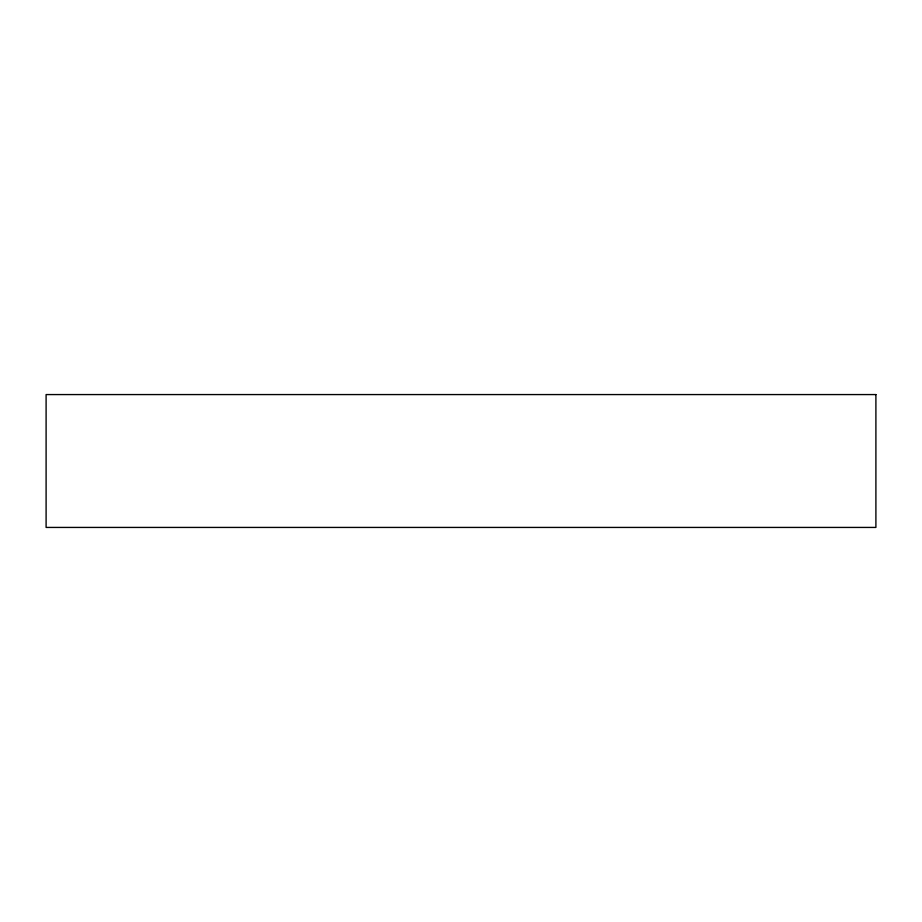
<?xml version="1.0" encoding="UTF-8"?>
<svg xmlns="http://www.w3.org/2000/svg" width="922" height="922" viewBox="0 0 922 922"><rect width="100%" height="100%" fill="white"/><g stroke="black" fill="none" stroke-linecap="round" stroke-linejoin="round"><path stroke-width="1.38" d="M875.9 394.57L46.1 394.57L46.1 527.43L875.9 527.43L875.9 394.57"/></g></svg>
